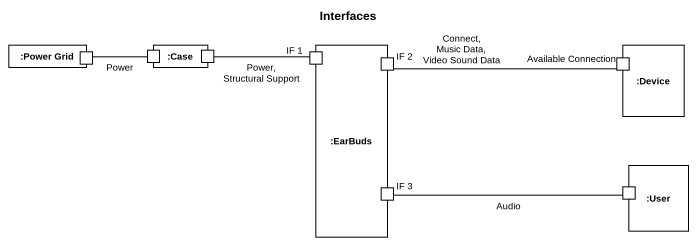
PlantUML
@startuml
title Interfaces
rectangle ":Power Grid" as Power_Grid {
  port " " as port1
}
rectangle ":Case" as Case {
  port " " as port2
  port " " as port3
}
rectangle ":EarBuds" as EarBuds {
  port "IF 1" as IF_1
  port "IF 2" as IF_2
  port "IF 3" as IF_3
}
rectangle ":Device" as Device {
  port " " as port4
}
rectangle ":User" as User {
  port " " as port5
}
port1 -right- port2 : Power
port3 -right- IF_1 : Power, Structural Support
IF_2 -right- port4 : Connect, Music Data, Video Sound Data\nAvailable Connection
IF_3 -right- port5 : Audio
@enduml
